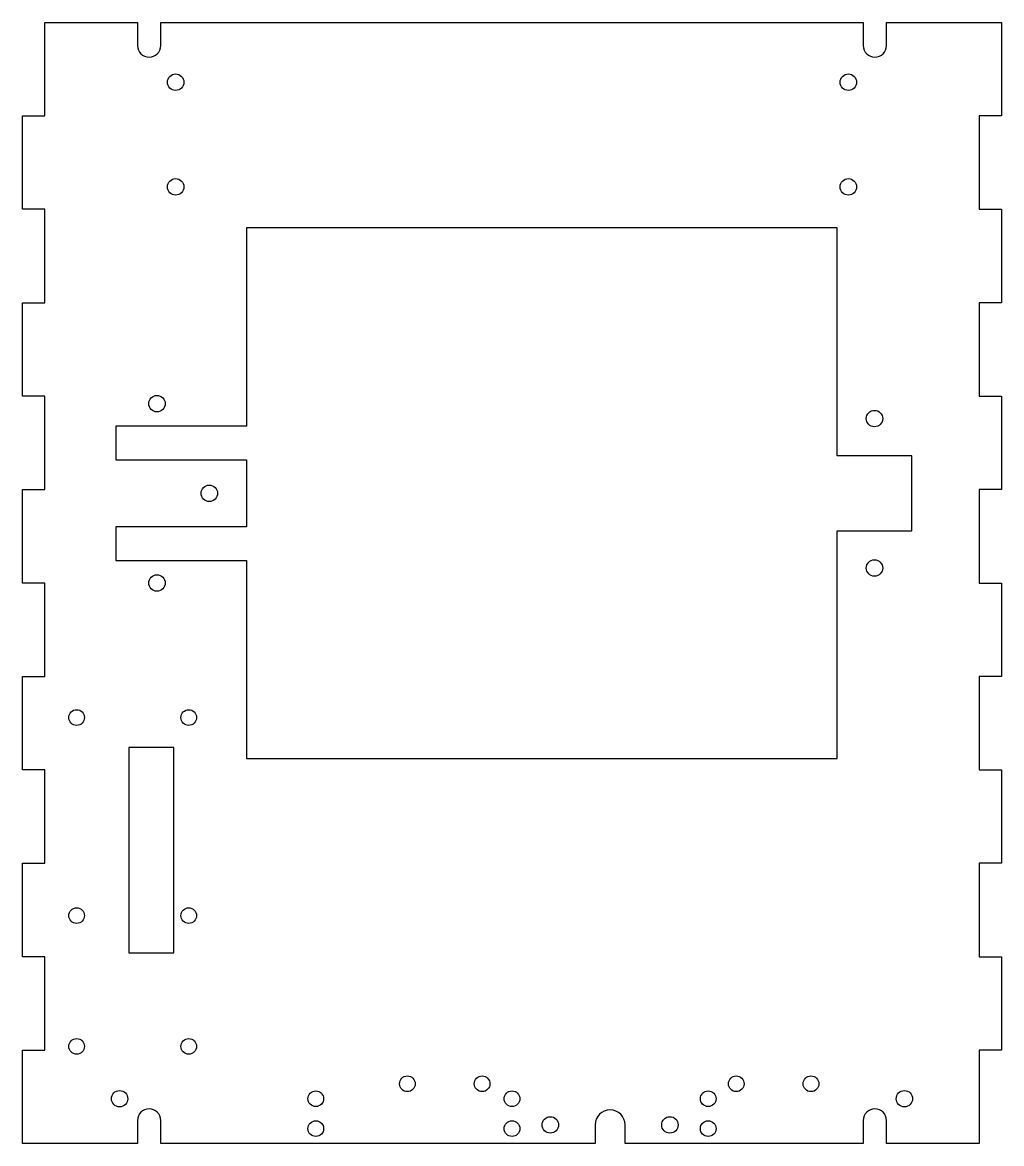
# Model space of a CAD drawing. Extents: x 494 to 756, y -150 to 150.
import ezdxf

# ---------------------------------------------------------------- set-up
doc = ezdxf.new("R2010")
doc.units = 0

msp = doc.modelspace()

# ---------------------------------------------------------------- linework, layer by layer
at = {"layer": 'CorteLaser', "color": 0}
msp.add_lwpolyline([(500, 150), (524.8, 150), (524.8, 143.8, 1), (531, 143.8), (531, 150), (719, 150), (719, 143.8, 1), (725.2, 143.8), (725.2, 150), (756, 150), (756, 125), (750, 125), (750, 100), (756, 100), (756, 75), (750, 75), (750, 50), (756, 50), (756, 25), (750, 25), (750, 0), (756, 0), (756, -25), (750, -25), (750, -50), (756, -50), (756, -75), (750, -75), (750, -100), (756, -100), (756, -125), (750, -125), (750, -150), (725.2, -150), (725.2, -143.8, 1), (719, -143.8), (719, -150), (655.25, -150), (655.25, -145, 1), (647.25, -145), (647.25, -150), (531, -150), (531, -143.8, 1), (524.8, -143.8), (524.8, -150), (494, -150), (494, -125), (500, -125), (500, -100), (494, -100), (494, -75), (500, -75), (500, -50), (494, -50), (494, -25), (500, -25), (500, 0), (494, 0), (494, 25), (500, 25), (500, 50), (494, 50), (494, 75), (500, 75), (500, 100), (494, 100), (494, 125), (500, 125)], format="xyb", close=True, dxfattribs=at)
for points in [[(554, 15), (519, 15), (519, 6), (554, 6), (554, -47), (712, -47), (712, 14), (732, 14), (732, 34), (712, 34), (712, 95), (554, 95), (554, 42), (519, 42), (519, 33), (554, 33)], [(534.5, -99), (534.5, -44), (522.5, -44), (522.5, -99)]]:
    msp.add_lwpolyline(points, close=True, dxfattribs=at)
for centre, radius in [((535, 134, -44), 2.2), ((715, 134, -44), 2.2), ((535, 106, -44), 2.2), ((715, 106, -44), 2.2), ((530, 48, -44), 2.2), ((722, 44, -44), 2.2), ((544, 24, -44), 2.2), ((722, 4, -44), 2.2), ((530, 0, -44), 2.2), ((508.5, -36, -44), 2.1), ((538.5, -36, -44), 2.1), ((508.5, -89, -44), 2.1), ((538.5, -89, -44), 2.1), ((508.5, -124, -44), 2.1), ((538.5, -124, -44), 2.1), ((597, -134, -44), 2.1), ((617, -134, -44), 2.1), ((685, -134, -44), 2.1), ((705, -134, -44), 2.1), ((520, -138, -44), 2.2), ((572.5, -138, -44), 2.1), ((625, -138, -44), 2.1), ((677.5, -138, -44), 2.1), ((730, -138, -44), 2.2), ((572.5, -146, -44), 2.1), ((625, -146, -44), 2.1), ((635.25, -145, -44), 2.2), ((667.25, -145, -44), 2.2), ((677.5, -146, -44), 2.1)]:
    msp.add_circle(centre, radius, dxfattribs=at)

doc.saveas('drawing.dxf')
